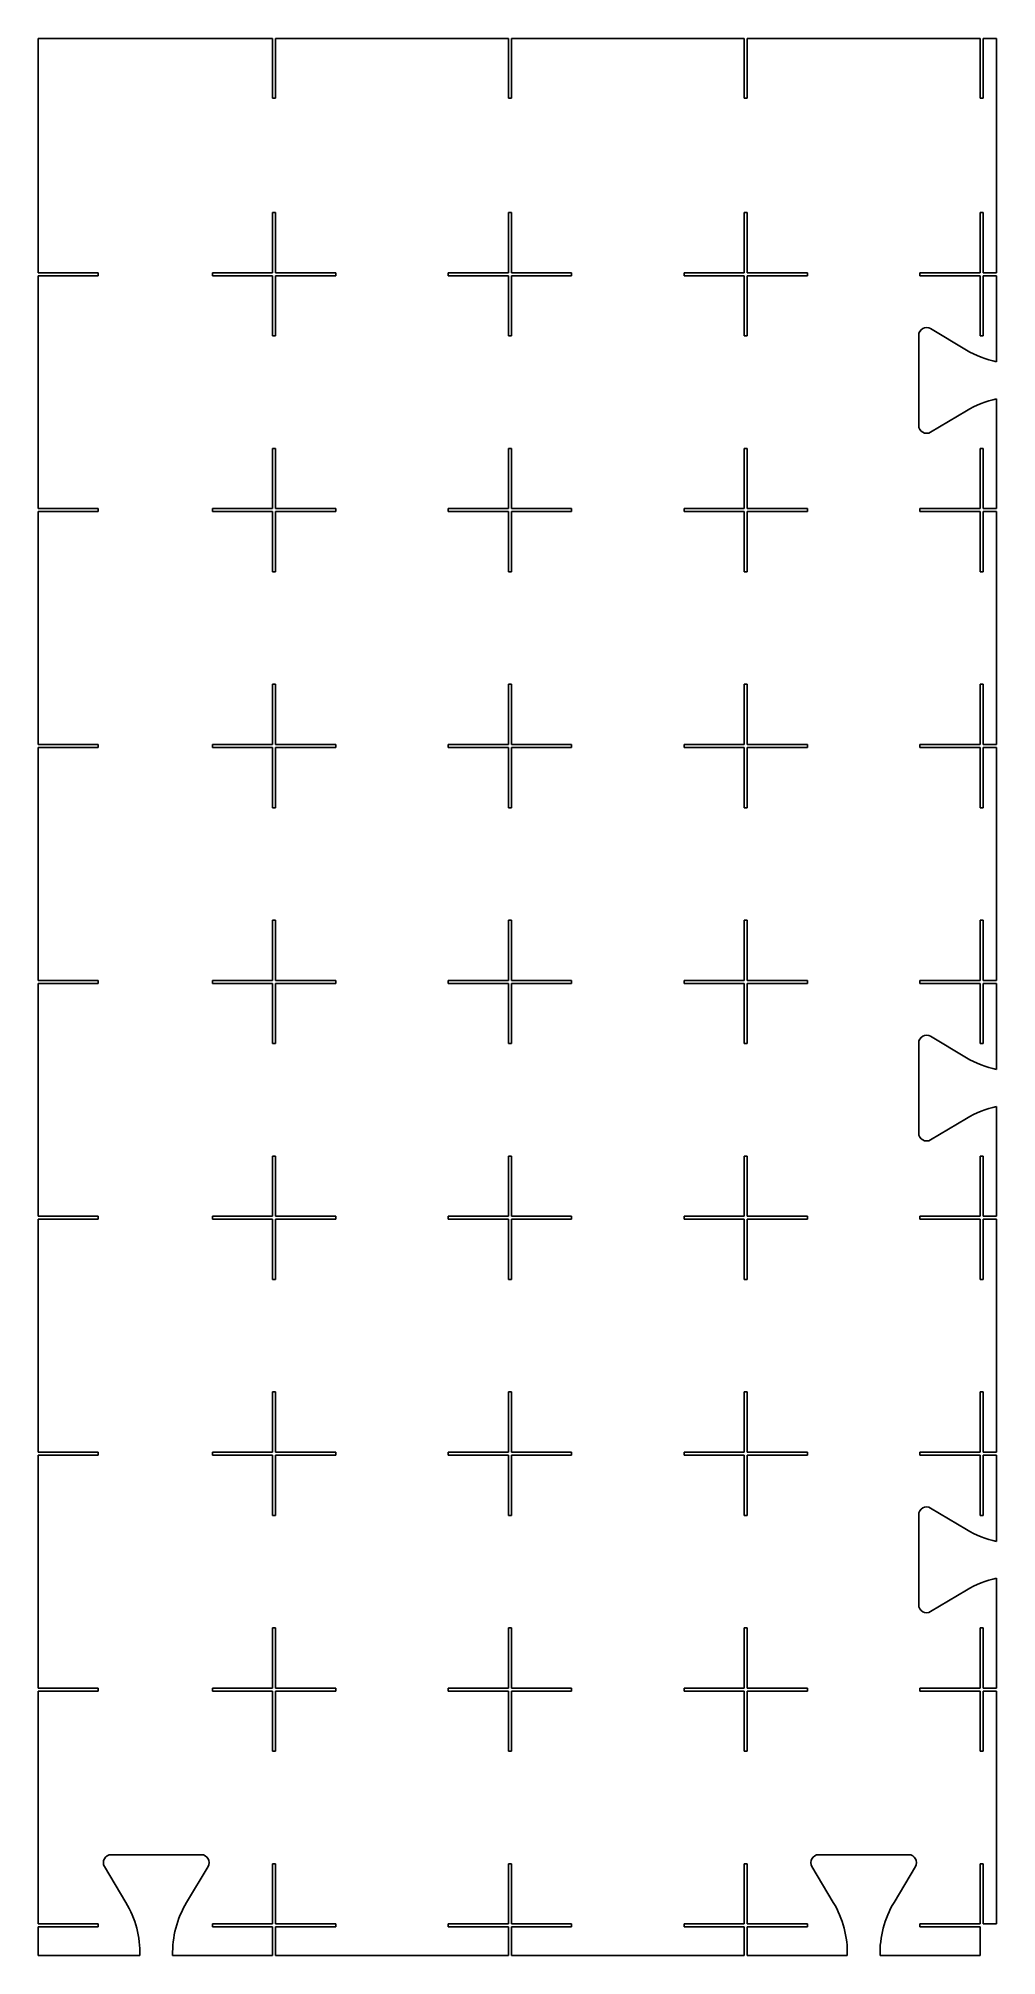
# Model space of a CAD drawing. Header units: millimetres. Extents: x -1500 to -281, y -938 to 1500.
import ezdxf

# ---------------------------------------------------------------- set-up
doc = ezdxf.new("R2010")
doc.units = ezdxf.units.MM

msp = doc.modelspace()

# ---------------------------------------------------------------- linework, layer by layer
at = {"color": 7, "linetype": 'Continuous', "lineweight": 25}
for p, q in [((-1500, 1500), (-1201.9, 1500)), ((-1500, 1201.9), (-1500, 1500)), ((-1201.9, 1500), (-1201.9, 1424)), ((-1198.1, 1500), (-901.9, 1500)), ((-1198.1, 1424), (-1198.1, 1500)), ((-901.9, 1500), (-901.9, 1424)), ((-898.1, 1500), (-601.9, 1500)), ((-898.1, 1424), (-898.1, 1500)), ((-601.9, 1500), (-601.9, 1424)), ((-598.1, 1500), (-301.9, 1500)), ((-598.1, 1424), (-598.1, 1500)), ((-301.9, 1500), (-301.9, 1424)), ((-298.1, 1500), (-280.8, 1500)), ((-298.1, 1424), (-298.1, 1500)), ((-280.8, 1500), (-280.8, 1201.9)), ((-1201.9, 1424), (-1198.1, 1424)), ((-901.9, 1424), (-898.1, 1424)), ((-601.9, 1424), (-598.1, 1424)), ((-301.9, 1424), (-298.1, 1424)), ((-1201.9, 1278.5), (-1201.9, 1201.9)), ((-1198.1, 1278.5), (-1201.9, 1278.5)), ((-1198.1, 1201.9), (-1198.1, 1278.5)), ((-901.9, 1278.5), (-901.9, 1201.9)), ((-898.1, 1278.5), (-901.9, 1278.5)), ((-898.1, 1201.9), (-898.1, 1278.5)), ((-601.9, 1278.5), (-601.9, 1201.9)), ((-598.1, 1278.5), (-601.9, 1278.5)), ((-598.1, 1201.9), (-598.1, 1278.5)), ((-301.9, 1278.5), (-301.9, 1201.9)), ((-298.1, 1278.5), (-301.9, 1278.5)), ((-298.1, 1201.9), (-298.1, 1278.5)), ((-1424, 1201.9), (-1500, 1201.9)), ((-1500, 1198.1), (-1424, 1198.1)), ((-1500, 901.9), (-1500, 1198.1)), ((-1424, 1198.1), (-1424, 1201.9)), ((-1278.5, 1201.9), (-1278.5, 1198.1)), ((-1201.9, 1201.9), (-1278.5, 1201.9)), ((-1278.5, 1198.1), (-1201.9, 1198.1)), ((-1201.9, 1198.1), (-1201.9, 1121.5)), ((-1121.5, 1201.9), (-1198.1, 1201.9)), ((-1198.1, 1198.1), (-1121.5, 1198.1)), ((-1198.1, 1121.5), (-1198.1, 1198.1)), ((-1121.5, 1198.1), (-1121.5, 1201.9)), ((-978.5, 1201.9), (-978.5, 1198.1)), ((-901.9, 1201.9), (-978.5, 1201.9)), ((-978.5, 1198.1), (-901.9, 1198.1)), ((-901.9, 1198.1), (-901.9, 1121.5)), ((-821.5, 1201.9), (-898.1, 1201.9)), ((-898.1, 1198.1), (-821.5, 1198.1)), ((-898.1, 1121.5), (-898.1, 1198.1)), ((-821.5, 1198.1), (-821.5, 1201.9)), ((-678.5, 1201.9), (-678.5, 1198.1)), ((-601.9, 1201.9), (-678.5, 1201.9)), ((-678.5, 1198.1), (-601.9, 1198.1)), ((-601.9, 1198.1), (-601.9, 1121.5)), ((-521.5, 1201.9), (-598.1, 1201.9)), ((-598.1, 1198.1), (-521.5, 1198.1)), ((-598.1, 1121.5), (-598.1, 1198.1)), ((-521.5, 1198.1), (-521.5, 1201.9)), ((-378.5, 1201.9), (-378.5, 1198.1)), ((-301.9, 1201.9), (-378.5, 1201.9)), ((-378.5, 1198.1), (-301.9, 1198.1)), ((-301.9, 1198.1), (-301.9, 1121.5)), ((-280.8, 1201.9), (-298.1, 1201.9)), ((-298.1, 1198.1), (-280.8, 1198.1)), ((-298.1, 1121.5), (-298.1, 1198.1)), ((-280.8, 1198.1), (-280.8, 1088.5)), ((-380, 1007.7), (-380, 1122.3)), ((-364.9, 1130.9), (-319.3, 1103.6)), ((-1201.9, 1121.5), (-1198.1, 1121.5)), ((-901.9, 1121.5), (-898.1, 1121.5)), ((-601.9, 1121.5), (-598.1, 1121.5)), ((-301.9, 1121.5), (-298.1, 1121.5)), ((-319.3, 1026.4), (-364.9, 999.1)), ((-280.8, 1041.5), (-280.8, 901.9)), ((-1201.9, 978.5), (-1201.9, 901.9)), ((-1198.1, 978.5), (-1201.9, 978.5)), ((-1198.1, 901.9), (-1198.1, 978.5)), ((-901.9, 978.5), (-901.9, 901.9)), ((-898.1, 978.5), (-901.9, 978.5)), ((-898.1, 901.9), (-898.1, 978.5)), ((-601.9, 978.5), (-601.9, 901.9)), ((-598.1, 978.5), (-601.9, 978.5)), ((-598.1, 901.9), (-598.1, 978.5)), ((-301.9, 978.5), (-301.9, 901.9)), ((-298.1, 978.5), (-301.9, 978.5)), ((-298.1, 901.9), (-298.1, 978.5)), ((-1424, 901.9), (-1500, 901.9)), ((-1500, 898.1), (-1424, 898.1)), ((-1500, 601.9), (-1500, 898.1)), ((-1424, 898.1), (-1424, 901.9)), ((-1278.5, 901.9), (-1278.5, 898.1)), ((-1201.9, 901.9), (-1278.5, 901.9)), ((-1278.5, 898.1), (-1201.9, 898.1)), ((-1201.9, 898.1), (-1201.9, 821.5)), ((-1121.5, 901.9), (-1198.1, 901.9)), ((-1198.1, 898.1), (-1121.5, 898.1)), ((-1198.1, 821.5), (-1198.1, 898.1)), ((-1121.5, 898.1), (-1121.5, 901.9)), ((-978.5, 901.9), (-978.5, 898.1)), ((-901.9, 901.9), (-978.5, 901.9)), ((-978.5, 898.1), (-901.9, 898.1)), ((-901.9, 898.1), (-901.9, 821.5)), ((-821.5, 901.9), (-898.1, 901.9)), ((-898.1, 898.1), (-821.5, 898.1)), ((-898.1, 821.5), (-898.1, 898.1)), ((-821.5, 898.1), (-821.5, 901.9)), ((-678.5, 901.9), (-678.5, 898.1)), ((-601.9, 901.9), (-678.5, 901.9)), ((-678.5, 898.1), (-601.9, 898.1)), ((-601.9, 898.1), (-601.9, 821.5)), ((-521.5, 901.9), (-598.1, 901.9)), ((-598.1, 898.1), (-521.5, 898.1)), ((-598.1, 821.5), (-598.1, 898.1)), ((-521.5, 898.1), (-521.5, 901.9)), ((-378.5, 901.9), (-378.5, 898.1)), ((-301.9, 901.9), (-378.5, 901.9)), ((-378.5, 898.1), (-301.9, 898.1)), ((-301.9, 898.1), (-301.9, 821.5)), ((-280.8, 901.9), (-298.1, 901.9)), ((-298.1, 898.1), (-280.8, 898.1)), ((-298.1, 821.5), (-298.1, 898.1)), ((-280.8, 898.1), (-280.8, 601.9)), ((-1201.9, 821.5), (-1198.1, 821.5)), ((-901.9, 821.5), (-898.1, 821.5)), ((-601.9, 821.5), (-598.1, 821.5)), ((-301.9, 821.5), (-298.1, 821.5)), ((-1201.9, 678.5), (-1201.9, 601.9)), ((-1198.1, 678.5), (-1201.9, 678.5)), ((-1198.1, 601.9), (-1198.1, 678.5)), ((-901.9, 678.5), (-901.9, 601.9)), ((-898.1, 678.5), (-901.9, 678.5)), ((-898.1, 601.9), (-898.1, 678.5)), ((-601.9, 678.5), (-601.9, 601.9)), ((-598.1, 678.5), (-601.9, 678.5)), ((-598.1, 601.9), (-598.1, 678.5)), ((-301.9, 678.5), (-301.9, 601.9)), ((-298.1, 678.5), (-301.9, 678.5)), ((-298.1, 601.9), (-298.1, 678.5)), ((-1424, 601.9), (-1500, 601.9)), ((-1500, 598.1), (-1424, 598.1)), ((-1500, 301.9), (-1500, 598.1)), ((-1424, 598.1), (-1424, 601.9)), ((-1278.5, 601.9), (-1278.5, 598.1)), ((-1201.9, 601.9), (-1278.5, 601.9)), ((-1278.5, 598.1), (-1201.9, 598.1)), ((-1201.9, 598.1), (-1201.9, 521.5)), ((-1121.5, 601.9), (-1198.1, 601.9)), ((-1198.1, 598.1), (-1121.5, 598.1)), ((-1198.1, 521.5), (-1198.1, 598.1)), ((-1121.5, 598.1), (-1121.5, 601.9)), ((-978.5, 601.9), (-978.5, 598.1)), ((-901.9, 601.9), (-978.5, 601.9)), ((-978.5, 598.1), (-901.9, 598.1)), ((-901.9, 598.1), (-901.9, 521.5)), ((-821.5, 601.9), (-898.1, 601.9)), ((-898.1, 598.1), (-821.5, 598.1)), ((-898.1, 521.5), (-898.1, 598.1)), ((-821.5, 598.1), (-821.5, 601.9)), ((-678.5, 601.9), (-678.5, 598.1)), ((-601.9, 601.9), (-678.5, 601.9)), ((-678.5, 598.1), (-601.9, 598.1)), ((-601.9, 598.1), (-601.9, 521.5)), ((-521.5, 601.9), (-598.1, 601.9)), ((-598.1, 598.1), (-521.5, 598.1)), ((-598.1, 521.5), (-598.1, 598.1)), ((-521.5, 598.1), (-521.5, 601.9)), ((-378.5, 601.9), (-378.5, 598.1)), ((-301.9, 601.9), (-378.5, 601.9)), ((-378.5, 598.1), (-301.9, 598.1)), ((-301.9, 598.1), (-301.9, 521.5)), ((-280.8, 601.9), (-298.1, 601.9)), ((-298.1, 598.1), (-280.8, 598.1)), ((-298.1, 521.5), (-298.1, 598.1)), ((-280.8, 598.1), (-280.8, 301.9)), ((-1201.9, 521.5), (-1198.1, 521.5)), ((-901.9, 521.5), (-898.1, 521.5)), ((-601.9, 521.5), (-598.1, 521.5)), ((-301.9, 521.5), (-298.1, 521.5)), ((-1201.9, 378.5), (-1201.9, 301.9)), ((-1198.1, 378.5), (-1201.9, 378.5)), ((-1198.1, 301.9), (-1198.1, 378.5)), ((-901.9, 378.5), (-901.9, 301.9)), ((-898.1, 378.5), (-901.9, 378.5)), ((-898.1, 301.9), (-898.1, 378.5)), ((-601.9, 378.5), (-601.9, 301.9)), ((-598.1, 378.5), (-601.9, 378.5)), ((-598.1, 301.9), (-598.1, 378.5)), ((-301.9, 378.5), (-301.9, 301.9)), ((-298.1, 378.5), (-301.9, 378.5)), ((-298.1, 301.9), (-298.1, 378.5)), ((-1424, 301.9), (-1500, 301.9)), ((-1500, 298.1), (-1424, 298.1)), ((-1500, 1.9), (-1500, 298.1)), ((-1424, 298.1), (-1424, 301.9)), ((-1278.5, 301.9), (-1278.5, 298.1)), ((-1201.9, 301.9), (-1278.5, 301.9)), ((-1278.5, 298.1), (-1201.9, 298.1)), ((-1201.9, 298.1), (-1201.9, 221.5)), ((-1121.5, 301.9), (-1198.1, 301.9)), ((-1198.1, 298.1), (-1121.5, 298.1)), ((-1198.1, 221.5), (-1198.1, 298.1)), ((-1121.5, 298.1), (-1121.5, 301.9)), ((-978.5, 301.9), (-978.5, 298.1)), ((-901.9, 301.9), (-978.5, 301.9)), ((-978.5, 298.1), (-901.9, 298.1)), ((-901.9, 298.1), (-901.9, 221.5)), ((-821.5, 301.9), (-898.1, 301.9)), ((-898.1, 298.1), (-821.5, 298.1)), ((-898.1, 221.5), (-898.1, 298.1)), ((-821.5, 298.1), (-821.5, 301.9)), ((-678.5, 301.9), (-678.5, 298.1)), ((-601.9, 301.9), (-678.5, 301.9)), ((-678.5, 298.1), (-601.9, 298.1)), ((-601.9, 298.1), (-601.9, 221.5)), ((-521.5, 301.9), (-598.1, 301.9)), ((-598.1, 298.1), (-521.5, 298.1)), ((-598.1, 221.5), (-598.1, 298.1)), ((-521.5, 298.1), (-521.5, 301.9)), ((-378.5, 301.9), (-378.5, 298.1)), ((-301.9, 301.9), (-378.5, 301.9)), ((-378.5, 298.1), (-301.9, 298.1)), ((-301.9, 298.1), (-301.9, 221.5)), ((-280.8, 301.9), (-298.1, 301.9)), ((-298.1, 298.1), (-280.8, 298.1)), ((-298.1, 221.5), (-298.1, 298.1)), ((-280.8, 298.1), (-280.8, 188.5)), ((-1201.9, 221.5), (-1198.1, 221.5)), ((-901.9, 221.5), (-898.1, 221.5)), ((-601.9, 221.5), (-598.1, 221.5)), ((-380, 107.7), (-380, 222.3)), ((-364.9, 230.9), (-319.3, 203.6)), ((-301.9, 221.5), (-298.1, 221.5)), ((-319.3, 126.4), (-364.9, 99.1)), ((-280.8, 141.5), (-280.8, 1.9)), ((-1201.9, 78.5), (-1201.9, 1.9)), ((-1198.1, 78.5), (-1201.9, 78.5)), ((-1198.1, 1.9), (-1198.1, 78.5)), ((-901.9, 78.5), (-901.9, 1.9)), ((-898.1, 78.5), (-901.9, 78.5)), ((-898.1, 1.9), (-898.1, 78.5)), ((-601.9, 78.5), (-601.9, 1.9)), ((-598.1, 78.5), (-601.9, 78.5)), ((-598.1, 1.9), (-598.1, 78.5)), ((-301.9, 78.5), (-301.9, 1.9)), ((-298.1, 78.5), (-301.9, 78.5)), ((-298.1, 1.9), (-298.1, 78.5)), ((-1424, 1.9), (-1500, 1.9)), ((-1424, -1.9), (-1424, 1.9)), ((-1278.5, 1.9), (-1278.5, -1.9)), ((-1201.9, 1.9), (-1278.5, 1.9)), ((-1121.5, 1.9), (-1198.1, 1.9)), ((-1121.5, -1.9), (-1121.5, 1.9)), ((-978.5, 1.9), (-978.5, -1.9)), ((-901.9, 1.9), (-978.5, 1.9)), ((-821.5, 1.9), (-898.1, 1.9)), ((-821.5, -1.9), (-821.5, 1.9)), ((-678.5, 1.9), (-678.5, -1.9)), ((-601.9, 1.9), (-678.5, 1.9)), ((-521.5, 1.9), (-598.1, 1.9)), ((-521.5, -1.9), (-521.5, 1.9)), ((-378.5, 1.9), (-378.5, -1.9)), ((-301.9, 1.9), (-378.5, 1.9)), ((-280.8, 1.9), (-298.1, 1.9)), ((-1500, -1.9), (-1424, -1.9)), ((-1500, -298.1), (-1500, -1.9)), ((-1278.5, -1.9), (-1201.9, -1.9)), ((-1201.9, -1.9), (-1201.9, -78.5)), ((-1198.1, -1.9), (-1121.5, -1.9)), ((-1198.1, -78.5), (-1198.1, -1.9)), ((-978.5, -1.9), (-901.9, -1.9)), ((-901.9, -1.9), (-901.9, -78.5)), ((-898.1, -1.9), (-821.5, -1.9)), ((-898.1, -78.5), (-898.1, -1.9)), ((-678.5, -1.9), (-601.9, -1.9)), ((-601.9, -1.9), (-601.9, -78.5)), ((-598.1, -1.9), (-521.5, -1.9)), ((-598.1, -78.5), (-598.1, -1.9)), ((-378.5, -1.9), (-301.9, -1.9)), ((-301.9, -1.9), (-301.9, -78.5)), ((-298.1, -1.9), (-280.8, -1.9)), ((-298.1, -78.5), (-298.1, -1.9)), ((-280.8, -1.9), (-280.8, -298.1)), ((-1201.9, -78.5), (-1198.1, -78.5)), ((-901.9, -78.5), (-898.1, -78.5)), ((-601.9, -78.5), (-598.1, -78.5)), ((-301.9, -78.5), (-298.1, -78.5)), ((-1201.9, -221.5), (-1201.9, -298.1)), ((-1198.1, -221.5), (-1201.9, -221.5)), ((-1198.1, -298.1), (-1198.1, -221.5)), ((-901.9, -221.5), (-901.9, -298.1)), ((-898.1, -221.5), (-901.9, -221.5)), ((-898.1, -298.1), (-898.1, -221.5)), ((-601.9, -221.5), (-601.9, -298.1)), ((-598.1, -221.5), (-601.9, -221.5)), ((-598.1, -298.1), (-598.1, -221.5)), ((-301.9, -221.5), (-301.9, -298.1)), ((-298.1, -221.5), (-301.9, -221.5)), ((-298.1, -298.1), (-298.1, -221.5)), ((-1424, -298.1), (-1500, -298.1)), ((-1500, -301.9), (-1424, -301.9)), ((-1500, -598.1), (-1500, -301.9)), ((-1424, -301.9), (-1424, -298.1)), ((-1278.5, -298.1), (-1278.5, -301.9)), ((-1201.9, -298.1), (-1278.5, -298.1)), ((-1278.5, -301.9), (-1201.9, -301.9)), ((-1201.9, -301.9), (-1201.9, -378.5)), ((-1121.5, -298.1), (-1198.1, -298.1)), ((-1198.1, -301.9), (-1121.5, -301.9)), ((-1198.1, -378.5), (-1198.1, -301.9)), ((-1121.5, -301.9), (-1121.5, -298.1)), ((-978.5, -298.1), (-978.5, -301.9)), ((-901.9, -298.1), (-978.5, -298.1)), ((-978.5, -301.9), (-901.9, -301.9)), ((-901.9, -301.9), (-901.9, -378.5)), ((-821.5, -298.1), (-898.1, -298.1)), ((-898.1, -301.9), (-821.5, -301.9)), ((-898.1, -378.5), (-898.1, -301.9)), ((-821.5, -301.9), (-821.5, -298.1)), ((-678.5, -298.1), (-678.5, -301.9)), ((-601.9, -298.1), (-678.5, -298.1)), ((-678.5, -301.9), (-601.9, -301.9)), ((-601.9, -301.9), (-601.9, -378.5)), ((-521.5, -298.1), (-598.1, -298.1)), ((-598.1, -301.9), (-521.5, -301.9)), ((-598.1, -378.5), (-598.1, -301.9)), ((-521.5, -301.9), (-521.5, -298.1)), ((-378.5, -298.1), (-378.5, -301.9)), ((-301.9, -298.1), (-378.5, -298.1)), ((-378.5, -301.9), (-301.9, -301.9)), ((-301.9, -301.9), (-301.9, -378.5)), ((-280.8, -298.1), (-298.1, -298.1)), ((-298.1, -301.9), (-280.8, -301.9)), ((-298.1, -378.5), (-298.1, -301.9)), ((-280.8, -301.9), (-280.8, -411.5)), ((-1201.9, -378.5), (-1198.1, -378.5)), ((-901.9, -378.5), (-898.1, -378.5)), ((-601.9, -378.5), (-598.1, -378.5)), ((-380, -492.3), (-380, -377.7)), ((-364.9, -369.1), (-319.3, -396.4)), ((-301.9, -378.5), (-298.1, -378.5)), ((-280.8, -458.5), (-280.8, -598.1)), ((-319.3, -473.6), (-364.9, -500.9)), ((-1201.9, -521.5), (-1201.9, -598.1)), ((-1198.1, -521.5), (-1201.9, -521.5)), ((-1198.1, -598.1), (-1198.1, -521.5)), ((-901.9, -521.5), (-901.9, -598.1)), ((-898.1, -521.5), (-901.9, -521.5)), ((-898.1, -598.1), (-898.1, -521.5)), ((-601.9, -521.5), (-601.9, -598.1)), ((-598.1, -521.5), (-601.9, -521.5)), ((-598.1, -598.1), (-598.1, -521.5)), ((-301.9, -521.5), (-301.9, -598.1)), ((-298.1, -521.5), (-301.9, -521.5)), ((-298.1, -598.1), (-298.1, -521.5)), ((-1424, -598.1), (-1500, -598.1)), ((-1500, -601.9), (-1424, -601.9)), ((-1500, -898.1), (-1500, -601.9)), ((-1424, -601.9), (-1424, -598.1)), ((-1278.5, -598.1), (-1278.5, -601.9)), ((-1201.9, -598.1), (-1278.5, -598.1)), ((-1278.5, -601.9), (-1201.9, -601.9)), ((-1201.9, -601.9), (-1201.9, -678.5)), ((-1121.5, -598.1), (-1198.1, -598.1)), ((-1198.1, -601.9), (-1121.5, -601.9)), ((-1198.1, -678.5), (-1198.1, -601.9)), ((-1121.5, -601.9), (-1121.5, -598.1)), ((-978.5, -598.1), (-978.5, -601.9)), ((-901.9, -598.1), (-978.5, -598.1)), ((-978.5, -601.9), (-901.9, -601.9)), ((-901.9, -601.9), (-901.9, -678.5)), ((-821.5, -598.1), (-898.1, -598.1)), ((-898.1, -601.9), (-821.5, -601.9)), ((-898.1, -678.5), (-898.1, -601.9)), ((-821.5, -601.9), (-821.5, -598.1)), ((-678.5, -598.1), (-678.5, -601.9)), ((-601.9, -598.1), (-678.5, -598.1)), ((-678.5, -601.9), (-601.9, -601.9)), ((-601.9, -601.9), (-601.9, -678.5)), ((-521.5, -598.1), (-598.1, -598.1)), ((-598.1, -601.9), (-521.5, -601.9)), ((-598.1, -678.5), (-598.1, -601.9)), ((-521.5, -601.9), (-521.5, -598.1)), ((-378.5, -598.1), (-378.5, -601.9)), ((-301.9, -598.1), (-378.5, -598.1)), ((-378.5, -601.9), (-301.9, -601.9)), ((-301.9, -601.9), (-301.9, -678.5)), ((-280.8, -598.1), (-298.1, -598.1)), ((-298.1, -601.9), (-280.8, -601.9)), ((-298.1, -678.5), (-298.1, -601.9)), ((-280.8, -601.9), (-280.8, -898.1)), ((-1201.9, -678.5), (-1198.1, -678.5)), ((-901.9, -678.5), (-898.1, -678.5)), ((-601.9, -678.5), (-598.1, -678.5)), ((-301.9, -678.5), (-298.1, -678.5)), ((-1388.6, -870.7), (-1415.9, -825.1)), ((-1407.3, -810), (-1292.7, -810)), ((-1284.1, -825.1), (-1311.4, -870.7)), ((-1201.9, -821.5), (-1201.9, -898.1)), ((-1198.1, -821.5), (-1201.9, -821.5)), ((-1198.1, -898.1), (-1198.1, -821.5)), ((-901.9, -821.5), (-901.9, -898.1)), ((-898.1, -821.5), (-901.9, -821.5)), ((-898.1, -898.1), (-898.1, -821.5)), ((-601.9, -821.5), (-601.9, -898.1)), ((-598.1, -821.5), (-601.9, -821.5)), ((-598.1, -898.1), (-598.1, -821.5)), ((-488.6, -870.7), (-515.9, -825.1)), ((-507.3, -810), (-392.7, -810)), ((-384.1, -825.1), (-411.4, -870.7)), ((-301.9, -821.5), (-301.9, -898.1)), ((-298.1, -821.5), (-301.9, -821.5)), ((-298.1, -898.1), (-298.1, -821.5)), ((-1424, -898.1), (-1500, -898.1)), ((-1500, -901.9), (-1424, -901.9)), ((-1500, -938.4), (-1500, -901.9)), ((-1424, -901.9), (-1424, -898.1)), ((-1278.5, -898.1), (-1278.5, -901.9)), ((-1201.9, -898.1), (-1278.5, -898.1)), ((-1278.5, -901.9), (-1201.9, -901.9)), ((-1201.9, -901.9), (-1201.9, -938.4)), ((-1121.5, -898.1), (-1198.1, -898.1)), ((-1198.1, -901.9), (-1121.5, -901.9)), ((-1198.1, -938.4), (-1198.1, -901.9)), ((-1121.5, -901.9), (-1121.5, -898.1)), ((-978.5, -898.1), (-978.5, -901.9)), ((-901.9, -898.1), (-978.5, -898.1)), ((-978.5, -901.9), (-901.9, -901.9)), ((-901.9, -901.9), (-901.9, -938.4)), ((-821.5, -898.1), (-898.1, -898.1)), ((-898.1, -901.9), (-821.5, -901.9)), ((-898.1, -938.4), (-898.1, -901.9)), ((-821.5, -901.9), (-821.5, -898.1)), ((-678.5, -898.1), (-678.5, -901.9)), ((-601.9, -898.1), (-678.5, -898.1)), ((-678.5, -901.9), (-601.9, -901.9)), ((-601.9, -901.9), (-601.9, -938.4)), ((-521.5, -898.1), (-598.1, -898.1)), ((-598.1, -901.9), (-521.5, -901.9)), ((-598.1, -938.4), (-598.1, -901.9)), ((-521.5, -901.9), (-521.5, -898.1)), ((-378.5, -898.1), (-378.5, -901.9)), ((-301.9, -898.1), (-378.5, -898.1)), ((-378.5, -901.9), (-301.9, -901.9)), ((-301.9, -901.9), (-301.9, -938.4)), ((-280.8, -898.1), (-298.1, -898.1)), ((-1370.8, -938.4), (-1500, -938.4)), ((-1201.9, -938.4), (-1329.2, -938.4)), ((-901.9, -938.4), (-1198.1, -938.4)), ((-601.9, -938.4), (-898.1, -938.4)), ((-470.8, -938.4), (-598.1, -938.4)), ((-301.9, -938.4), (-429.2, -938.4))]:
    msp.add_line(p, q, dxfattribs=at)
for centre, radius, start, end in [((-370, 1122.3), 10, 59.0362, 180), ((-255, 1210.8), 125, 239.0362, 258.0885), ((-255, 919.2), 125, 101.9115, 120.9638), ((-370, 1007.7), 10, 180, 300.9638), ((-370, 222.3), 10, 59.0362, 180), ((-255, 310.8), 125, 239.0362, 258.0885), ((-255, 19.2), 125, 101.9115, 120.9638), ((-370, 107.7), 10, 180, 300.9638), ((-370, -377.7), 10, 59.0362, 180), ((-255, -289.2), 125, 239.0362, 258.0885), ((-255, -580.8), 125, 101.9115, 120.9638), ((-370, -492.3), 10, 180, 300.9638), ((-1407.3, -820), 10, 90, 210.9638), ((-1292.7, -820), 10, 329.0362, 90), ((-507.3, -820), 10, 90, 210.9638), ((-392.7, -820), 10, 329.0362, 90), ((-1495.8, -935), 125, 358.4414, 30.9638), ((-1204.2, -935), 125, 149.0362, 181.5586), ((-595.8, -935), 125, 358.4414, 30.9638), ((-304.2, -935), 125, 149.0362, 181.5586)]:
    msp.add_arc(centre, radius, start, end, dxfattribs=at)

doc.saveas('drawing.dxf')
